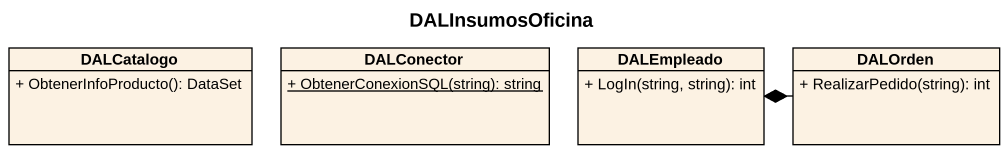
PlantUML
@startuml
title DALInsumosOficina
hide circle
hide empty members
skinparam classAttributeIconSize 0
class DALCatalogo {
  + ObtenerInfoProducto(): DataSet
}
class DALConector {
  {static} + ObtenerConexionSQL(string): string
}
class DALEmpleado {
  + LogIn(string, string): int
}
class DALOrden {
  + RealizarPedido(string): int
}
DALOrden -left-* DALEmpleado
@enduml
